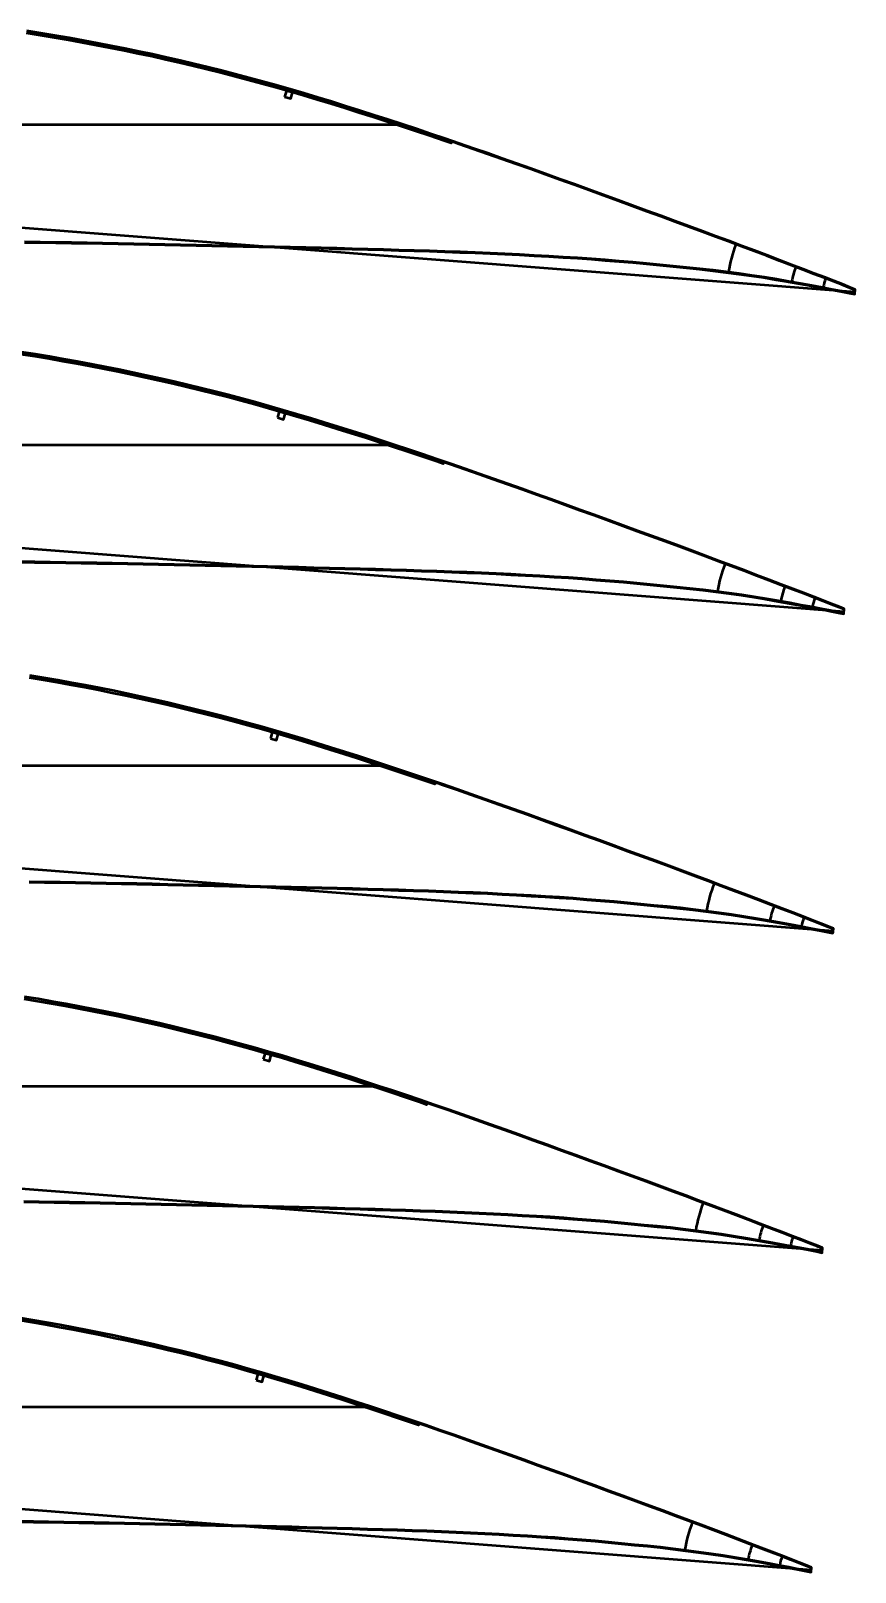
# Model space of a CAD drawing. Header units: metres. Extents: x -3 to 1074, y -15727 to -22.
# Drawn here: x 511 to 1026, y -3803 to -2841 of the extents above; entities that cross this region are included whole.
import ezdxf

# ---------------------------------------------------------------- set-up
doc = ezdxf.new("R2010")
doc.units = ezdxf.units.M
for name, color, linetype, lineweight in [('FoilLayer', 7, 'Continuous', 50), ('StringerLayer', 7, 'Continuous', 50), ('SubLayer', 7, 'Continuous', 50)]:
    doc.layers.add(name, color=color, linetype=linetype, lineweight=lineweight)

msp = doc.modelspace()

# ---------------------------------------------------------------- linework, layer by layer
at = {"layer": 'FoilLayer'}
for points in [[(507.56, -2973.38), (517.32, -2973.51), (527.07, -2973.65), (536.83, -2973.8), (546.58, -2973.96), (556.31, -2974.12), (566.04, -2974.3), (575.76, -2974.48), (585.47, -2974.68), (595.22, -2974.9), (604.98, -2975.12), (614.74, -2975.33), (624.51, -2975.54), (634.28, -2975.75), (644.04, -2975.96), (653.8, -2976.18), (663.56, -2976.41), (673.32, -2976.64), (683.06, -2976.86), (692.79, -2977.09), (702.49, -2977.32), (712.18, -2977.57), (721.86, -2977.84), (731.56, -2978.12), (741.24, -2978.4), (750.88, -2978.68), (760.44, -2978.97), (769.94, -2979.28), (779.4, -2979.63), (788.82, -2979.98), (798.14, -2980.35), (807.36, -2980.77), (816.54, -2981.23), (825.69, -2981.74), (834.81, -2982.27), (843.85, -2982.78), (852.71, -2983.31), (861.4, -2983.92), (870.05, -2984.62), (878.71, -2985.33), (887.28, -2986.02), (895.73, -2986.76), (904.14, -2987.6), (912.53, -2988.44), (920.83, -2989.22), (929.01, -2990.06), (937.14, -2991.04), (945.33, -2992.09), (953.48, -2993.14), (961.41, -2994.2), (969.17, -2995.4), (976.88, -2996.68), (984.46, -2997.98), (991.78, -2999.25), (998.74, -3000.51), (1005.33, -3001.76), (1011.51, -3002.93), (1017.25, -3004.05), (1022.53, -3005.11), (1025.8, -3005.79), (1026.11, -3002.71), (1023.03, -3001.46), (1018.09, -2999.55), (1012.75, -2997.43), (1006.9, -2995.16), (1000.53, -2992.73), (993.68, -2990.12), (986.43, -2987.33), (978.84, -2984.44), (971.03, -2981.46), (963.15, -2978.49), (955.2, -2975.55), (947.14, -2972.5), (938.99, -2969.41), (930.69, -2966.33), (922.26, -2963.21), (913.69, -2960.07), (904.96, -2956.87), (896.08, -2953.62), (887.11, -2950.34), (878.07, -2947.04), (869, -2943.73), (859.93, -2940.43), (850.86, -2937.14), (841.79, -2933.86), (832.73, -2930.61), (823.68, -2927.37), (814.67, -2924.15), (805.7, -2920.97), (796.74, -2917.83), (787.79, -2914.72), (778.86, -2911.64), (769.96, -2908.59), (761.07, -2905.59), (752.2, -2902.62), (743.33, -2899.69), (734.46, -2896.79), (725.6, -2893.93), (716.75, -2891.1), (707.97, -2888.32), (699.24, -2885.6), (690.57, -2882.95), (681.94, -2880.36), (673.33, -2877.84), (664.74, -2875.39), (656.15, -2872.99), (647.58, -2870.66), (639.02, -2868.39), (630.46, -2866.18), (621.9, -2864.04), (613.32, -2861.96), (604.73, -2859.94), (596.11, -2857.97), (587.48, -2856.07), (578.84, -2854.21), (570.18, -2852.42), (561.51, -2850.68), (552.82, -2849.01), (544.09, -2847.38), (535.34, -2845.81), (526.58, -2844.29), (517.81, -2842.82), (509.03, -2841.41)], [(507.57, -2972.93), (517.33, -2973.06), (527.08, -2973.2), (536.83, -2973.35), (546.58, -2973.51), (556.32, -2973.67), (566.05, -2973.85), (575.76, -2974.03), (585.48, -2974.23), (595.23, -2974.45), (604.99, -2974.67), (614.75, -2974.88), (624.52, -2975.09), (634.29, -2975.3), (644.05, -2975.51), (653.81, -2975.73), (663.57, -2975.96), (673.33, -2976.19), (683.07, -2976.41), (692.8, -2976.64), (702.5, -2976.87), (712.19, -2977.13), (721.88, -2977.39), (731.57, -2977.67), (741.25, -2977.95), (750.89, -2978.23), (760.46, -2978.52), (769.96, -2978.83), (779.42, -2979.18), (788.84, -2979.53), (798.16, -2979.9), (807.39, -2980.32), (816.56, -2980.78), (825.72, -2981.29), (834.84, -2981.82), (843.87, -2982.33), (852.74, -2982.86), (861.43, -2983.47), (870.09, -2984.17), (878.75, -2984.88), (887.32, -2985.57), (895.78, -2986.31), (904.19, -2987.15), (912.58, -2987.99), (920.88, -2988.77), (929.06, -2989.61), (937.2, -2990.59), (945.39, -2991.65), (953.54, -2992.69), (961.47, -2993.75), (969.24, -2994.95), (976.96, -2996.23), (984.53, -2997.54), (991.86, -2998.81), (998.82, -3000.07), (1005.41, -3001.32), (1011.59, -3002.49), (1017.34, -3003.61), (1022.62, -3004.67), (1025.89, -3005.35), (1025.94, -3003.13), (1022.87, -3001.88), (1017.93, -2999.97), (1012.58, -2997.85), (1006.74, -2995.58), (1000.37, -2993.15), (993.52, -2990.54), (986.27, -2987.76), (978.68, -2984.86), (970.87, -2981.88), (962.99, -2978.91), (955.04, -2975.97), (946.98, -2972.92), (938.83, -2969.83), (930.54, -2966.75), (922.11, -2963.63), (913.54, -2960.5), (904.8, -2957.29), (895.93, -2954.04), (886.95, -2950.76), (877.91, -2947.46), (868.85, -2944.15), (859.77, -2940.85), (850.7, -2937.56), (841.64, -2934.29), (832.58, -2931.03), (823.53, -2927.79), (814.52, -2924.58), (805.55, -2921.4), (796.59, -2918.26), (787.64, -2915.14), (778.72, -2912.06), (774.3, -2910.55), (773.96, -2911.55), (769.48, -2910.01), (760.59, -2907.01), (751.73, -2904.04), (742.86, -2901.11), (734, -2898.22), (725.14, -2895.36), (716.3, -2892.53), (707.52, -2889.75), (698.8, -2887.04), (690.14, -2884.39), (681.52, -2881.8), (672.92, -2879.29), (664.33, -2876.83), (655.76, -2874.44), (647.2, -2872.11), (638.65, -2869.84), (630.1, -2867.64), (621.55, -2865.5), (612.98, -2863.42), (604.39, -2861.4), (595.79, -2859.44), (587.17, -2857.53), (578.53, -2855.68), (569.89, -2853.89), (561.23, -2852.16), (552.54, -2850.48), (543.83, -2848.86), (535.09, -2847.29), (526.33, -2845.77), (517.57, -2844.31), (508.8, -2842.89)], [(504.19, -3172.89), (513.89, -3173.02), (523.58, -3173.16), (533.27, -3173.31), (542.95, -3173.47), (552.63, -3173.63), (562.29, -3173.8), (571.94, -3173.99), (581.59, -3174.19), (591.27, -3174.4), (600.97, -3174.62), (610.67, -3174.83), (620.37, -3175.04), (630.08, -3175.25), (639.77, -3175.46), (649.47, -3175.68), (659.16, -3175.9), (668.86, -3176.13), (678.54, -3176.35), (688.2, -3176.58), (697.83, -3176.81), (707.45, -3177.06), (717.08, -3177.33), (726.71, -3177.6), (736.33, -3177.88), (745.9, -3178.16), (755.4, -3178.44), (764.84, -3178.76), (774.23, -3179.1), (783.59, -3179.45), (792.85, -3179.82), (802.01, -3180.23), (811.12, -3180.69), (820.22, -3181.2), (829.28, -3181.72), (838.25, -3182.23), (847.06, -3182.76), (855.69, -3183.36), (864.29, -3184.06), (872.89, -3184.77), (881.4, -3185.45), (889.79, -3186.18), (898.15, -3187.02), (906.48, -3187.85), (914.73, -3188.63), (922.85, -3189.46), (930.93, -3190.44), (939.07, -3191.48), (947.16, -3192.52), (955.03, -3193.57), (962.74, -3194.76), (970.41, -3196.04), (977.93, -3197.33), (985.2, -3198.59), (992.12, -3199.85), (998.66, -3201.09), (1004.8, -3202.25), (1010.5, -3203.36), (1015.75, -3204.41), (1019, -3205.09), (1019.31, -3202.03), (1016.25, -3200.79), (1011.34, -3198.89), (1006.03, -3196.79), (1000.23, -3194.53), (993.9, -3192.11), (987.1, -3189.52), (979.89, -3186.76), (972.35, -3183.88), (964.59, -3180.92), (956.76, -3177.97), (948.87, -3175.05), (940.86, -3172.02), (932.76, -3168.95), (924.52, -3165.89), (916.15, -3162.79), (907.64, -3159.68), (898.96, -3156.49), (890.14, -3153.26), (881.23, -3150.01), (872.25, -3146.73), (863.24, -3143.44), (854.23, -3140.16), (845.22, -3136.89), (836.21, -3133.64), (827.21, -3130.4), (818.22, -3127.18), (809.27, -3123.99), (800.35, -3120.84), (791.46, -3117.71), (782.57, -3114.62), (773.7, -3111.56), (764.85, -3108.53), (756.03, -3105.55), (747.21, -3102.6), (738.4, -3099.69), (729.59, -3096.82), (720.78, -3093.97), (712, -3091.16), (703.27, -3088.4), (694.61, -3085.7), (685.99, -3083.06), (677.42, -3080.49), (668.86, -3077.99), (660.33, -3075.55), (651.8, -3073.17), (643.29, -3070.85), (634.78, -3068.6), (626.28, -3066.41), (617.78, -3064.28), (609.26, -3062.21), (600.72, -3060.21), (592.16, -3058.25), (583.59, -3056.36), (575, -3054.52), (566.4, -3052.73), (557.79, -3051.01), (549.15, -3049.35), (540.49, -3047.73), (531.8, -3046.17), (523.09, -3044.66), (514.37, -3043.2), (505.66, -3041.8)], [(504.2, -3172.44), (513.9, -3172.57), (523.59, -3172.71), (533.27, -3172.86), (542.96, -3173.02), (552.63, -3173.18), (562.3, -3173.35), (571.95, -3173.54), (581.6, -3173.74), (591.28, -3173.95), (600.98, -3174.17), (610.68, -3174.38), (620.38, -3174.59), (630.09, -3174.8), (639.78, -3175.01), (649.48, -3175.23), (659.17, -3175.45), (668.87, -3175.68), (678.55, -3175.9), (688.21, -3176.13), (697.85, -3176.36), (707.47, -3176.61), (717.09, -3176.88), (726.72, -3177.15), (736.34, -3177.43), (745.91, -3177.71), (755.42, -3178), (764.85, -3178.31), (774.25, -3178.65), (783.61, -3179), (792.87, -3179.37), (802.03, -3179.78), (811.15, -3180.24), (820.24, -3180.75), (829.3, -3181.27), (838.28, -3181.79), (847.09, -3182.31), (855.72, -3182.91), (864.32, -3183.61), (872.92, -3184.32), (881.44, -3185), (889.84, -3185.74), (898.19, -3186.57), (906.53, -3187.4), (914.78, -3188.18), (922.91, -3189.02), (930.99, -3189.99), (939.12, -3191.03), (947.22, -3192.07), (955.1, -3193.13), (962.81, -3194.32), (970.48, -3195.59), (978.01, -3196.89), (985.28, -3198.15), (992.2, -3199.41), (998.75, -3200.65), (1004.89, -3201.81), (1010.59, -3202.92), (1015.85, -3203.97), (1019.09, -3204.65), (1019.14, -3202.45), (1016.09, -3201.21), (1011.18, -3199.31), (1005.87, -3197.2), (1000.07, -3194.95), (993.74, -3192.53), (986.93, -3189.94), (979.73, -3187.18), (972.19, -3184.3), (964.44, -3181.34), (956.6, -3178.39), (948.71, -3175.47), (940.7, -3172.44), (932.61, -3169.37), (924.37, -3166.31), (916, -3163.21), (907.48, -3160.1), (898.8, -3156.92), (889.99, -3153.69), (881.07, -3150.43), (872.09, -3147.15), (863.09, -3143.86), (854.07, -3140.58), (845.06, -3137.32), (836.06, -3134.06), (827.06, -3130.83), (818.07, -3127.61), (809.12, -3124.42), (800.21, -3121.26), (791.31, -3118.14), (782.42, -3115.05), (773.55, -3111.99), (769.16, -3110.49), (768.82, -3111.48), (764.37, -3109.96), (755.55, -3106.97), (746.74, -3104.02), (737.94, -3101.12), (729.13, -3098.24), (720.33, -3095.4), (711.55, -3092.59), (702.83, -3089.83), (694.17, -3087.13), (685.56, -3084.5), (676.99, -3081.93), (668.45, -3079.43), (659.93, -3077), (651.41, -3074.62), (642.9, -3072.3), (634.41, -3070.05), (625.92, -3067.86), (617.42, -3065.74), (608.91, -3063.67), (600.38, -3061.67), (591.84, -3059.72), (583.27, -3057.82), (574.7, -3055.98), (566.11, -3054.2), (557.51, -3052.48), (548.88, -3050.82), (540.22, -3049.21), (531.54, -3047.65), (522.84, -3046.14), (514.13, -3044.68), (505.43, -3043.28)], [(510.46, -3372.53), (520.09, -3372.67), (529.71, -3372.82), (539.33, -3372.98), (548.94, -3373.14), (558.54, -3373.31), (568.12, -3373.5), (577.71, -3373.69), (587.32, -3373.91), (596.96, -3374.12), (606.59, -3374.33), (616.23, -3374.54), (625.87, -3374.74), (635.5, -3374.95), (645.13, -3375.17), (654.76, -3375.4), (664.39, -3375.62), (674.01, -3375.84), (683.61, -3376.07), (693.18, -3376.3), (702.73, -3376.55), (712.29, -3376.81), (721.86, -3377.08), (731.41, -3377.36), (740.92, -3377.63), (750.36, -3377.92), (759.73, -3378.23), (769.07, -3378.57), (778.36, -3378.92), (787.56, -3379.29), (796.66, -3379.69), (805.71, -3380.15), (814.74, -3380.65), (823.74, -3381.18), (832.66, -3381.69), (841.41, -3382.2), (849.97, -3382.8), (858.52, -3383.5), (867.06, -3384.2), (875.52, -3384.88), (883.85, -3385.61), (892.15, -3386.44), (900.44, -3387.26), (908.63, -3388.04), (916.69, -3388.87), (924.72, -3389.83), (932.8, -3390.87), (940.84, -3391.9), (948.66, -3392.95), (956.32, -3394.13), (963.93, -3395.4), (971.41, -3396.68), (978.63, -3397.93), (985.5, -3399.18), (992, -3400.41), (998.1, -3401.57), (1003.76, -3402.67), (1008.97, -3403.71), (1012.2, -3404.39), (1012.5, -3401.35), (1009.47, -3400.12), (1004.59, -3398.23), (999.32, -3396.14), (993.55, -3393.9), (987.27, -3391.5), (980.51, -3388.92), (973.35, -3386.18), (965.86, -3383.32), (958.16, -3380.38), (950.38, -3377.45), (942.53, -3374.54), (934.58, -3371.54), (926.54, -3368.49), (918.35, -3365.45), (910.04, -3362.37), (901.58, -3359.28), (892.96, -3356.12), (884.2, -3352.91), (875.35, -3349.67), (866.43, -3346.42), (857.48, -3343.15), (848.53, -3339.89), (839.58, -3336.65), (830.63, -3333.42), (821.69, -3330.2), (812.76, -3327), (803.87, -3323.83), (795.01, -3320.7), (786.17, -3317.6), (777.34, -3314.52), (768.54, -3311.48), (759.75, -3308.48), (750.98, -3305.51), (742.22, -3302.58), (733.47, -3299.69), (724.72, -3296.84), (715.97, -3294.01), (707.25, -3291.22), (698.58, -3288.48), (689.97, -3285.79), (681.41, -3283.17), (672.9, -3280.62), (664.4, -3278.14), (655.92, -3275.71), (647.45, -3273.35), (639, -3271.05), (630.55, -3268.81), (622.11, -3266.63), (613.65, -3264.52), (605.19, -3262.47), (596.71, -3260.47), (588.21, -3258.53), (579.69, -3256.65), (571.16, -3254.82), (562.62, -3253.05), (554.07, -3251.34), (545.49, -3249.68), (536.88, -3248.08), (528.25, -3246.53), (519.6, -3245.03), (510.94, -3243.58)], [(510.47, -3372.08), (520.09, -3372.22), (529.72, -3372.37), (539.34, -3372.53), (548.95, -3372.69), (558.54, -3372.86), (568.13, -3373.05), (577.72, -3373.24), (587.33, -3373.46), (596.97, -3373.67), (606.6, -3373.88), (616.24, -3374.09), (625.88, -3374.29), (635.52, -3374.5), (645.14, -3374.72), (654.77, -3374.95), (664.4, -3375.17), (674.02, -3375.39), (683.62, -3375.62), (693.19, -3375.85), (702.75, -3376.1), (712.31, -3376.36), (721.87, -3376.63), (731.43, -3376.91), (740.94, -3377.19), (750.38, -3377.47), (759.75, -3377.78), (769.09, -3378.12), (778.38, -3378.47), (787.58, -3378.84), (796.68, -3379.25), (805.74, -3379.7), (814.77, -3380.2), (823.77, -3380.73), (832.69, -3381.24), (841.44, -3381.75), (850.01, -3382.35), (858.55, -3383.05), (867.1, -3383.75), (875.56, -3384.43), (883.9, -3385.16), (892.2, -3385.99), (900.48, -3386.82), (908.67, -3387.59), (916.75, -3388.42), (924.78, -3389.39), (932.86, -3390.42), (940.9, -3391.46), (948.73, -3392.5), (956.39, -3393.69), (964.01, -3394.95), (971.48, -3396.24), (978.71, -3397.49), (985.58, -3398.74), (992.08, -3399.97), (998.18, -3401.12), (1003.85, -3402.23), (1009.07, -3403.27), (1012.29, -3403.95), (1012.33, -3401.77), (1009.31, -3400.54), (1004.43, -3398.65), (999.16, -3396.56), (993.39, -3394.32), (987.11, -3391.92), (980.35, -3389.34), (973.19, -3386.6), (965.7, -3383.74), (958, -3380.8), (950.22, -3377.87), (942.38, -3374.97), (934.42, -3371.96), (926.38, -3368.91), (918.2, -3365.87), (909.88, -3362.79), (901.42, -3359.7), (892.81, -3356.54), (884.05, -3353.33), (875.19, -3350.1), (866.27, -3346.84), (857.32, -3343.57), (848.37, -3340.31), (839.42, -3337.07), (830.48, -3333.84), (821.53, -3330.62), (812.61, -3327.43), (803.72, -3324.26), (794.86, -3321.12), (786.03, -3318.02), (777.2, -3314.95), (768.39, -3311.91), (764.03, -3310.42), (763.69, -3311.41), (759.27, -3309.9), (750.5, -3306.93), (741.75, -3304.01), (733.01, -3301.12), (724.26, -3298.26), (715.52, -3295.44), (706.8, -3292.65), (698.13, -3289.91), (689.53, -3287.23), (680.98, -3284.61), (672.47, -3282.06), (663.99, -3279.58), (655.52, -3277.16), (647.06, -3274.8), (638.61, -3272.5), (630.17, -3270.26), (621.74, -3268.09), (613.3, -3265.98), (604.85, -3263.93), (596.37, -3261.93), (587.88, -3260), (579.38, -3258.11), (570.86, -3256.29), (562.33, -3254.52), (553.78, -3252.81), (545.21, -3251.16), (536.61, -3249.56), (527.99, -3248.01), (519.35, -3246.51), (510.7, -3245.06)], [(507.03, -3572.05), (516.59, -3572.19), (526.15, -3572.33), (535.71, -3572.49), (545.25, -3572.65), (554.78, -3572.82), (564.3, -3573), (573.83, -3573.2), (583.38, -3573.41), (592.95, -3573.62), (602.52, -3573.83), (612.09, -3574.04), (621.67, -3574.24), (631.24, -3574.45), (640.8, -3574.67), (650.36, -3574.89), (659.93, -3575.12), (669.48, -3575.34), (679.01, -3575.56), (688.52, -3575.79), (698.01, -3576.03), (707.51, -3576.29), (717.01, -3576.57), (726.5, -3576.84), (735.95, -3577.11), (745.32, -3577.4), (754.63, -3577.71), (763.9, -3578.04), (773.13, -3578.39), (782.27, -3578.76), (791.31, -3579.16), (800.3, -3579.61), (809.27, -3580.11), (818.21, -3580.63), (827.07, -3581.14), (835.75, -3581.65), (844.26, -3582.25), (852.75, -3582.94), (861.24, -3583.63), (869.64, -3584.31), (877.92, -3585.03), (886.16, -3585.86), (894.39, -3586.68), (902.52, -3587.45), (910.53, -3588.27), (918.51, -3589.23), (926.53, -3590.26), (934.52, -3591.29), (942.29, -3592.32), (949.89, -3593.5), (957.46, -3594.76), (964.88, -3596.03), (972.05, -3597.28), (978.88, -3598.52), (985.34, -3599.74), (991.39, -3600.88), (997.02, -3601.98), (1002.2, -3603.02), (1005.4, -3603.69), (1005.7, -3600.67), (1002.69, -3599.44), (997.85, -3597.57), (992.6, -3595.49), (986.88, -3593.27), (980.64, -3590.88), (973.92, -3588.32), (966.81, -3585.6), (959.37, -3582.76), (951.72, -3579.84), (943.99, -3576.93), (936.2, -3574.04), (928.31, -3571.06), (920.31, -3568.03), (912.18, -3565.01), (903.92, -3561.95), (895.52, -3558.88), (886.96, -3555.74), (878.26, -3552.55), (869.47, -3549.34), (860.61, -3546.11), (851.72, -3542.86), (842.83, -3539.62), (833.93, -3536.4), (825.05, -3533.19), (816.17, -3530), (807.3, -3526.82), (798.47, -3523.67), (789.67, -3520.56), (780.89, -3517.48), (772.12, -3514.43), (763.37, -3511.41), (754.64, -3508.42), (745.93, -3505.47), (737.24, -3502.57), (728.55, -3499.69), (719.85, -3496.86), (711.16, -3494.05), (702.5, -3491.28), (693.89, -3488.55), (685.34, -3485.89), (676.84, -3483.29), (668.37, -3480.75), (659.94, -3478.28), (651.52, -3475.88), (643.1, -3473.53), (634.7, -3471.24), (626.31, -3469.02), (617.93, -3466.86), (609.53, -3464.76), (601.12, -3462.72), (592.7, -3460.74), (584.26, -3458.81), (575.8, -3456.94), (567.33, -3455.12), (558.84, -3453.36), (550.35, -3451.66), (541.82, -3450.02), (533.27, -3448.43), (524.7, -3446.89), (516.11, -3445.4), (507.51, -3443.96)], [(507.04, -3571.6), (516.6, -3571.74), (526.16, -3571.88), (535.71, -3572.04), (545.26, -3572.2), (554.79, -3572.37), (564.31, -3572.55), (573.84, -3572.75), (583.39, -3572.96), (592.96, -3573.17), (602.53, -3573.38), (612.1, -3573.59), (621.68, -3573.79), (631.25, -3574), (640.81, -3574.22), (650.38, -3574.44), (659.94, -3574.67), (669.49, -3574.89), (679.02, -3575.11), (688.53, -3575.34), (698.02, -3575.58), (707.52, -3575.85), (717.02, -3576.12), (726.51, -3576.39), (735.96, -3576.66), (745.34, -3576.95), (754.65, -3577.26), (763.92, -3577.59), (773.15, -3577.94), (782.29, -3578.31), (791.33, -3578.71), (800.32, -3579.17), (809.3, -3579.66), (818.23, -3580.18), (827.09, -3580.69), (835.78, -3581.2), (844.3, -3581.8), (852.79, -3582.49), (861.27, -3583.19), (869.68, -3583.86), (877.96, -3584.59), (886.21, -3585.41), (894.43, -3586.23), (902.57, -3587), (910.59, -3587.82), (918.56, -3588.78), (926.59, -3589.81), (934.58, -3590.84), (942.35, -3591.88), (949.96, -3593.06), (957.53, -3594.31), (964.96, -3595.59), (972.13, -3596.83), (978.96, -3598.07), (985.42, -3599.3), (991.48, -3600.44), (997.1, -3601.54), (1002.29, -3602.58), (1005.49, -3603.25), (1005.53, -3601.09), (1002.52, -3599.86), (997.68, -3597.99), (992.44, -3595.91), (986.72, -3593.69), (980.48, -3591.31), (973.76, -3588.74), (966.65, -3586.02), (959.21, -3583.18), (951.56, -3580.26), (943.83, -3577.35), (936.04, -3574.46), (928.15, -3571.48), (920.16, -3568.45), (912.03, -3565.43), (903.77, -3562.37), (895.37, -3559.3), (886.81, -3556.16), (878.11, -3552.98), (869.31, -3549.76), (860.45, -3546.53), (851.56, -3543.28), (842.67, -3540.05), (833.78, -3536.82), (824.9, -3533.61), (816.01, -3530.42), (807.15, -3527.25), (798.32, -3524.1), (789.52, -3520.98), (780.74, -3517.9), (771.98, -3514.85), (763.23, -3511.83), (758.9, -3510.35), (758.56, -3511.34), (754.16, -3509.84), (745.46, -3506.9), (736.77, -3503.99), (728.08, -3501.12), (719.39, -3498.29), (710.71, -3495.48), (702.05, -3492.71), (693.44, -3489.99), (684.9, -3487.32), (676.41, -3484.72), (667.95, -3482.19), (659.53, -3479.73), (651.11, -3477.32), (642.71, -3474.98), (634.32, -3472.69), (625.94, -3470.47), (617.56, -3468.31), (609.18, -3466.22), (600.78, -3464.18), (592.37, -3462.2), (583.93, -3460.27), (575.48, -3458.41), (567.02, -3456.59), (558.55, -3454.84), (550.06, -3453.14), (541.55, -3451.5), (533.01, -3449.91), (524.44, -3448.37), (515.86, -3446.88), (507.27, -3445.44)], [(503.6, -3771.56), (513.1, -3771.7), (522.59, -3771.84), (532.08, -3772), (541.56, -3772.16), (551.03, -3772.33), (560.49, -3772.51), (569.95, -3772.7), (579.43, -3772.91), (588.94, -3773.13), (598.44, -3773.34), (607.95, -3773.54), (617.46, -3773.74), (626.97, -3773.95), (636.46, -3774.16), (645.97, -3774.38), (655.46, -3774.61), (664.95, -3774.83), (674.42, -3775.04), (683.86, -3775.27), (693.29, -3775.52), (702.72, -3775.78), (712.16, -3776.05), (721.59, -3776.32), (730.97, -3776.59), (740.28, -3776.87), (749.53, -3777.18), (758.73, -3777.51), (767.9, -3777.86), (776.98, -3778.22), (785.95, -3778.62), (794.88, -3779.08), (803.8, -3779.57), (812.67, -3780.09), (821.47, -3780.59), (830.1, -3781.1), (838.55, -3781.69), (846.98, -3782.38), (855.41, -3783.07), (863.76, -3783.73), (871.98, -3784.46), (880.17, -3785.28), (888.34, -3786.09), (896.42, -3786.86), (904.38, -3787.67), (912.29, -3788.62), (920.27, -3789.65), (928.2, -3790.67), (935.91, -3791.7), (943.47, -3792.87), (950.98, -3794.11), (958.35, -3795.38), (965.48, -3796.62), (972.26, -3797.85), (978.67, -3799.07), (984.68, -3800.2), (990.27, -3801.29), (995.42, -3802.32), (998.6, -3802.99), (998.9, -3799.99), (995.9, -3798.77), (991.1, -3796.91), (985.89, -3794.85), (980.2, -3792.64), (974, -3790.27), (967.33, -3787.73), (960.27, -3785.02), (952.88, -3782.2), (945.28, -3779.3), (937.61, -3776.41), (929.87, -3773.54), (922.03, -3770.58), (914.09, -3767.57), (906.01, -3764.57), (897.81, -3761.53), (889.46, -3758.48), (880.96, -3755.36), (872.32, -3752.2), (863.59, -3749.01), (854.79, -3745.79), (845.96, -3742.57), (837.12, -3739.36), (828.29, -3736.15), (819.47, -3732.97), (810.65, -3729.79), (801.84, -3726.64), (793.07, -3723.51), (784.33, -3720.42), (775.61, -3717.36), (766.9, -3714.33), (758.21, -3711.33), (749.54, -3708.36), (740.89, -3705.44), (732.25, -3702.55), (723.62, -3699.7), (714.99, -3696.88), (706.35, -3694.09), (697.75, -3691.34), (689.19, -3688.63), (680.7, -3685.98), (672.26, -3683.4), (663.85, -3680.88), (655.47, -3678.43), (647.11, -3676.04), (638.75, -3673.71), (630.41, -3671.44), (622.08, -3669.23), (613.75, -3667.08), (605.41, -3665), (597.06, -3662.97), (588.69, -3661), (580.3, -3659.09), (571.9, -3657.23), (563.49, -3655.43), (555.06, -3653.68), (546.62, -3651.99), (538.16, -3650.36), (529.67, -3648.78), (521.15, -3647.25), (512.62, -3645.77), (504.07, -3644.34)], [(503.61, -3771.11), (513.11, -3771.25), (522.6, -3771.39), (532.09, -3771.55), (541.57, -3771.71), (551.04, -3771.88), (560.5, -3772.06), (569.96, -3772.25), (579.44, -3772.46), (588.95, -3772.68), (598.45, -3772.89), (607.96, -3773.09), (617.47, -3773.29), (626.98, -3773.5), (636.48, -3773.71), (645.98, -3773.93), (655.47, -3774.16), (664.96, -3774.38), (674.43, -3774.59), (683.88, -3774.82), (693.3, -3775.07), (702.73, -3775.33), (712.17, -3775.6), (721.6, -3775.87), (730.98, -3776.14), (740.3, -3776.42), (749.54, -3776.73), (758.75, -3777.06), (767.92, -3777.41), (777, -3777.77), (785.98, -3778.17), (794.91, -3778.63), (803.82, -3779.12), (812.7, -3779.64), (821.5, -3780.14), (830.13, -3780.65), (838.59, -3781.24), (847.02, -3781.93), (855.45, -3782.62), (863.79, -3783.29), (872.02, -3784.01), (880.21, -3784.83), (888.38, -3785.64), (896.46, -3786.41), (904.43, -3787.23), (912.35, -3788.18), (920.32, -3789.2), (928.25, -3790.22), (935.98, -3791.25), (943.54, -3792.42), (951.06, -3793.67), (958.43, -3794.94), (965.56, -3796.17), (972.34, -3797.41), (978.75, -3798.62), (984.77, -3799.76), (990.36, -3800.85), (995.51, -3801.88), (998.69, -3802.55), (998.73, -3800.41), (995.74, -3799.19), (990.93, -3797.33), (985.73, -3795.27), (980.04, -3793.06), (973.84, -3790.69), (967.17, -3788.15), (960.11, -3785.44), (952.72, -3782.62), (945.12, -3779.72), (937.45, -3776.83), (929.71, -3773.96), (921.87, -3771), (913.93, -3767.99), (905.86, -3764.99), (897.65, -3761.95), (889.31, -3758.9), (880.81, -3755.78), (872.17, -3752.62), (863.43, -3749.43), (854.63, -3746.22), (845.8, -3742.99), (836.97, -3739.78), (828.14, -3736.58), (819.31, -3733.39), (810.49, -3730.22), (801.69, -3727.06), (792.92, -3723.94), (784.18, -3720.84), (775.46, -3717.78), (766.75, -3714.75), (758.06, -3711.75), (753.76, -3710.28), (753.42, -3711.28), (749.06, -3709.78), (740.41, -3706.86), (731.78, -3703.97), (723.15, -3701.12), (714.52, -3698.31), (705.9, -3695.52), (697.29, -3692.77), (688.75, -3690.06), (680.26, -3687.42), (671.83, -3684.84), (663.43, -3682.32), (655.06, -3679.87), (646.71, -3677.49), (638.36, -3675.16), (630.03, -3672.89), (621.7, -3670.68), (613.38, -3668.54), (605.06, -3666.45), (596.71, -3664.43), (588.36, -3662.46), (579.98, -3660.55), (571.59, -3658.7), (563.19, -3656.9), (554.77, -3655.15), (546.34, -3653.46), (537.88, -3651.83), (529.4, -3650.26), (520.89, -3648.73), (512.37, -3647.25), (503.84, -3645.82)]]:
    msp.add_lwpolyline(points, dxfattribs=at)
at = {"layer": 'StringerLayer'}
for points in [[(669.95, -2882.58), (673.78, -2883.71), (674.91, -2879.87), (671.07, -2878.75), (669.95, -2882.58)], [(665.48, -3082.73), (669.32, -3083.85), (670.44, -3080.02), (666.61, -3078.89), (665.48, -3082.73)], [(661.02, -3282.88), (664.86, -3284), (665.98, -3280.16), (662.14, -3279.04), (661.02, -3282.88)], [(656.55, -3483.02), (660.39, -3484.15), (661.52, -3480.31), (657.68, -3479.19), (656.55, -3483.02)], [(652.09, -3683.17), (655.93, -3684.3), (657.05, -3680.46), (653.21, -3679.33), (652.09, -3683.17)]]:
    msp.add_lwpolyline(points, dxfattribs=at)
at = {"layer": 'SubLayer'}
for p, q in [((739.45, -2900), (14.48, -2900)), ((-3.07, -2925.08), (1025.99, -3004.26)), ((734.51, -3100), (14.4, -3100)), ((-3.05, -3124.91), (1019.19, -3203.57)), ((729.58, -3300), (14.32, -3300)), ((-3.03, -3324.74), (1012.39, -3402.88)), ((724.65, -3500), (14.24, -3500)), ((-3.01, -3524.58), (1005.59, -3602.18)), ((719.71, -3700), (14.16, -3700)), ((-2.99, -3724.41), (998.78, -3801.49))]:
    msp.add_line(p, q, dxfattribs=at)
for centre, radius, start, end in [((1025.99, -3004.26), 80, 158.30788, 171.07474), ((1025.99, -3004.26), 40, 157.31902, 170.8205), ((1025.99, -3004.26), 20, 155.56124, 171.97887), ((1019.19, -3203.57), 80, 158.31662, 171.08327), ((1019.19, -3203.57), 40, 157.33461, 170.8118), ((1019.19, -3203.57), 20, 155.59099, 171.95251), ((1012.39, -3402.88), 80, 158.32537, 171.09181), ((1012.39, -3402.88), 40, 157.3502, 170.8031), ((1012.39, -3402.88), 20, 155.62074, 171.92615), ((1005.59, -3602.18), 80, 158.33411, 171.10033), ((1005.59, -3602.18), 40, 157.36579, 170.79441), ((1005.59, -3602.18), 20, 155.65048, 171.89979), ((998.78, -3801.49), 80, 158.34285, 171.10879), ((998.78, -3801.49), 40, 157.38138, 170.78571), ((998.78, -3801.49), 20, 155.68023, 171.87343)]:
    msp.add_arc(centre, radius, start, end, dxfattribs=at)

doc.saveas('drawing.dxf')
